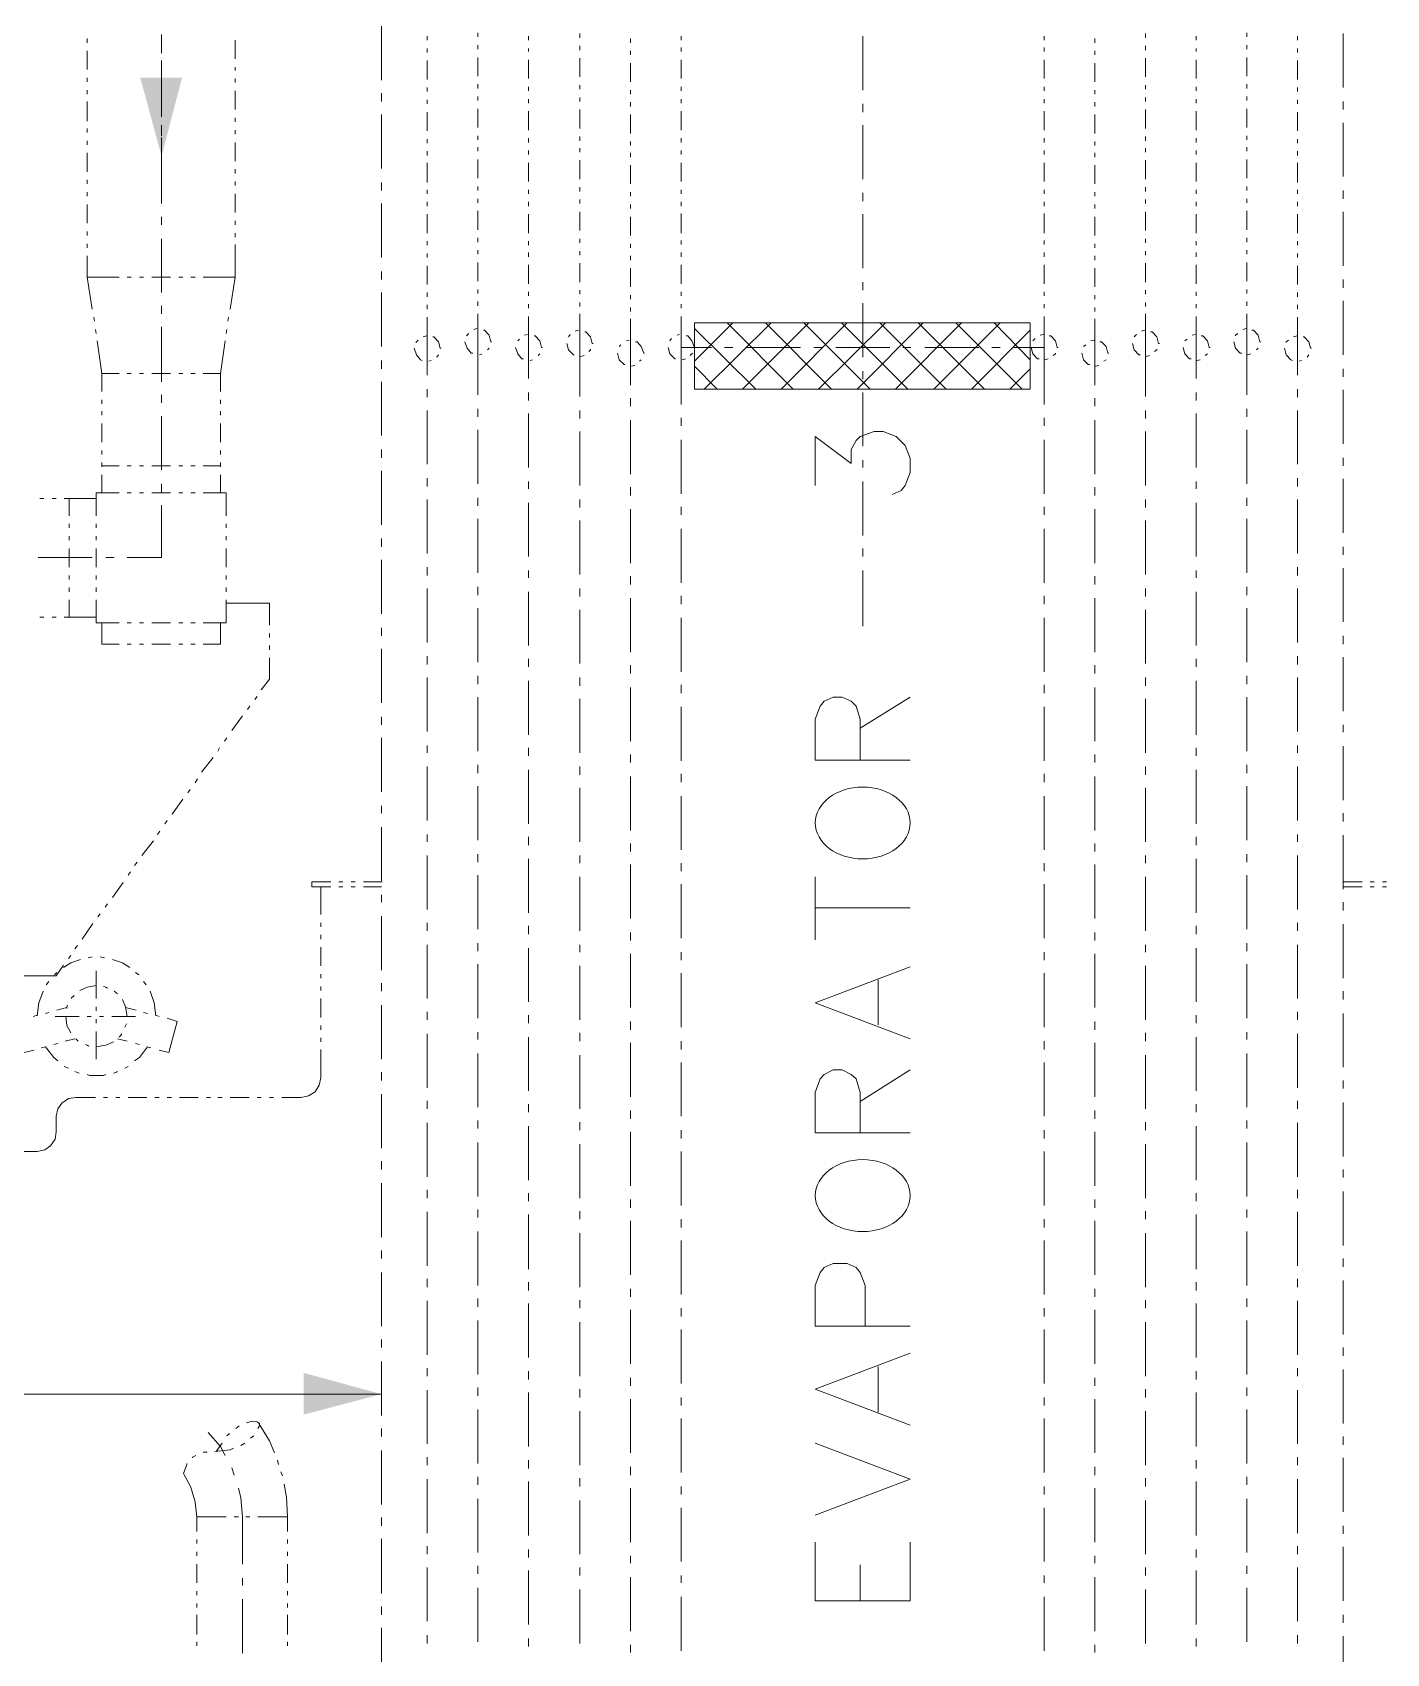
# Model space of a CAD drawing. Header units: millimetres. Extents: x 0 to 588, y 0 to 874.
# Drawn here: x 245.15 to 280.23, y 601.76 to 643.75 of the extents above; entities that cross this region are included whole.
import ezdxf

# ---------------------------------------------------------------- set-up
doc = ezdxf.new("R2010")
doc.units = ezdxf.units.MM
doc.layers.get('0').update_dxf_attribs({"lineweight": 18})

msp = doc.modelspace()

# ---------------------------------------------------------------- hatches: boundary and pattern name
for points in [[(248.497, 640.546), (249.026, 642.578), (247.946, 642.578)], [(254.19, 608.478), (252.18, 609.029), (252.18, 607.949)]]:
    msp.add_hatch(color=0).paths.add_polyline_path(points, flags=0)

# ---------------------------------------------------------------- linework, layer by layer
at = {"color": 0, "lineweight": 0}
for points in [[(254.19, 642.514), (254.19, 643.911)], [(246.571, 643.594), (246.571, 643.487)], [(248.497, 643.699), (248.497, 643.213)], [(248.497, 643.594), (248.497, 643.382)], [(250.402, 643.551), (250.402, 643.064)], [(255.376, 643.551), (255.376, 643.657)], [(256.688, 643.636), (256.688, 643.742)], [(256.688, 643.318), (256.688, 643.424)], [(258, 643.551), (258, 643.657)], [(259.334, 643.615), (259.334, 643.721)], [(259.334, 643.297), (259.334, 643.403)], [(260.646, 643.487), (260.646, 643.594)], [(261.959, 643.551), (261.959, 643.657)], [(266.658, 643.657), (266.658, 642.26)], [(271.357, 643.551), (271.357, 643.657)], [(272.669, 643.487), (272.669, 643.594)], [(273.981, 643.615), (273.981, 643.721)], [(273.981, 643.297), (273.981, 643.403)], [(275.294, 643.551), (275.294, 643.657)], [(276.606, 643.636), (276.606, 643.742)], [(276.606, 643.318), (276.606, 643.424)], [(277.918, 643.551), (277.918, 643.657)], [(279.104, 642.324), (279.104, 643.721)], [(246.571, 643.276), (246.571, 642.789)], [(248.497, 643.022), (248.497, 641.625)], [(248.497, 643.001), (248.497, 642.895)], [(255.376, 643.234), (255.376, 643.34)], [(255.376, 642.535), (255.376, 643.022)], [(256.688, 642.62), (256.688, 643.107)], [(258, 643.255), (258, 643.34)], [(258, 642.557), (258, 643.043)], [(259.334, 642.599), (259.334, 643.086)], [(260.646, 643.17), (260.646, 643.276)], [(260.646, 642.472), (260.646, 642.958)], [(261.959, 643.255), (261.959, 643.361)], [(261.959, 642.557), (261.959, 643.043)], [(271.357, 643.255), (271.357, 643.361)], [(271.357, 642.557), (271.357, 643.043)], [(272.669, 643.17), (272.669, 643.276)], [(272.669, 642.472), (272.669, 642.958)], [(273.981, 642.599), (273.981, 643.086)], [(275.294, 643.255), (275.294, 643.34)], [(275.294, 642.557), (275.294, 643.043)], [(276.606, 642.62), (276.606, 643.107)], [(277.918, 643.234), (277.918, 643.34)], [(277.918, 642.535), (277.918, 643.022)], [(246.571, 642.578), (246.571, 642.472)], [(248.497, 642.683), (248.497, 642.578)], [(250.402, 642.853), (250.402, 642.768)], [(250.402, 642.557), (250.402, 642.451)], [(246.571, 642.26), (246.571, 642.154)], [(248.497, 642.366), (248.497, 641.879)], [(250.402, 642.239), (250.402, 641.752)], [(254.19, 641.964), (254.19, 642.176)], [(255.376, 642.218), (255.376, 642.324)], [(256.688, 642.303), (256.688, 642.408)], [(258, 642.239), (258, 642.344)], [(259.334, 642.281), (259.334, 642.387)], [(260.646, 642.154), (260.646, 642.26)], [(261.959, 642.239), (261.959, 642.344)], [(271.357, 642.239), (271.357, 642.344)], [(272.669, 642.154), (272.669, 642.26)], [(273.981, 642.281), (273.981, 642.387)], [(275.294, 642.239), (275.294, 642.344)], [(276.606, 642.303), (276.606, 642.408)], [(277.918, 642.218), (277.918, 642.324)], [(246.571, 641.964), (246.571, 641.455)], [(255.376, 641.9), (255.376, 642.006)], [(255.376, 641.202), (255.376, 641.689)], [(256.688, 641.985), (256.688, 642.091)], [(256.688, 641.286), (256.688, 641.773)], [(258, 641.922), (258, 642.027)], [(258, 641.223), (258, 641.71)], [(259.334, 641.964), (259.334, 642.07)], [(259.334, 641.265), (259.334, 641.752)], [(260.646, 641.837), (260.646, 641.943)], [(261.959, 641.922), (261.959, 642.027)], [(261.959, 641.223), (261.959, 641.71)], [(266.658, 641.9), (266.658, 641.689)], [(271.357, 641.922), (271.357, 642.027)], [(271.357, 641.223), (271.357, 641.71)], [(272.669, 641.837), (272.669, 641.943)], [(273.981, 641.964), (273.981, 642.07)], [(273.981, 641.265), (273.981, 641.752)], [(275.294, 641.922), (275.294, 642.027)], [(275.294, 641.223), (275.294, 641.71)], [(276.606, 641.985), (276.606, 642.091)], [(276.606, 641.286), (276.606, 641.773)], [(277.918, 641.9), (277.918, 642.006)], [(277.918, 641.202), (277.918, 641.689)], [(279.104, 641.752), (279.104, 641.964)], [(246.571, 641.265), (246.571, 641.159)], [(248.497, 641.668), (248.497, 641.562)], [(248.497, 641.35), (248.497, 641.244)], [(248.497, 641.286), (248.497, 641.075)], [(250.402, 641.54), (250.402, 641.435)], [(254.19, 640.228), (254.19, 641.625)], [(260.646, 641.138), (260.646, 641.625)], [(266.658, 641.35), (266.658, 639.953)], [(272.669, 641.138), (272.669, 641.625)], [(279.104, 640.016), (279.104, 641.413)], [(246.571, 640.948), (246.571, 640.842)], [(248.497, 641.033), (248.497, 640.546)], [(250.402, 641.223), (250.402, 641.117)], [(250.402, 640.905), (250.402, 640.419)], [(255.376, 640.884), (255.376, 640.99)], [(256.688, 640.969), (256.688, 641.075)], [(258, 640.905), (258, 641.011)], [(259.334, 640.948), (259.334, 641.054)], [(260.646, 640.821), (260.646, 640.926)], [(261.959, 640.905), (261.959, 641.011)], [(271.357, 640.905), (271.357, 641.011)], [(272.669, 640.821), (272.669, 640.926)], [(273.981, 640.948), (273.981, 641.054)], [(275.294, 640.905), (275.294, 641.011)], [(276.606, 640.969), (276.606, 641.075)], [(277.918, 640.884), (277.918, 640.99)], [(246.571, 640.63), (246.571, 640.144)], [(248.497, 640.715), (248.497, 639.318)], [(255.376, 640.567), (255.376, 640.673)], [(256.688, 640.673), (256.688, 640.779)], [(256.688, 639.974), (256.688, 640.461)], [(258, 640.588), (258, 640.694)], [(259.334, 640.652), (259.334, 640.757)], [(259.334, 639.953), (259.334, 640.44)], [(260.646, 640.524), (260.646, 640.63)], [(261.959, 640.588), (261.959, 640.694)], [(271.357, 640.588), (271.357, 640.694)], [(272.669, 640.524), (272.669, 640.63)], [(273.981, 640.652), (273.981, 640.757)], [(273.981, 639.953), (273.981, 640.44)], [(275.294, 640.588), (275.294, 640.694)], [(276.606, 640.673), (276.606, 640.779)], [(276.606, 639.974), (276.606, 640.461)], [(277.918, 640.567), (277.918, 640.673)], [(250.402, 640.207), (250.402, 640.101)], [(255.376, 639.868), (255.376, 640.376)], [(258, 639.889), (258, 640.376)], [(260.646, 639.826), (260.646, 640.312)], [(261.959, 639.889), (261.959, 640.376)], [(271.357, 639.889), (271.357, 640.376)], [(272.669, 639.826), (272.669, 640.312)], [(275.294, 639.889), (275.294, 640.376)], [(277.918, 639.868), (277.918, 640.376)], [(246.571, 639.932), (246.571, 639.826)], [(246.571, 639.614), (246.571, 639.509)], [(250.402, 639.889), (250.402, 639.783)], [(254.19, 639.657), (254.19, 639.868)], [(255.376, 639.572), (255.376, 639.678)], [(256.688, 639.657), (256.688, 639.763)], [(258, 639.572), (258, 639.678)], [(259.334, 639.635), (259.334, 639.741)], [(260.646, 639.509), (260.646, 639.614)], [(261.959, 639.572), (261.959, 639.678)], [(266.658, 639.593), (266.658, 639.381)], [(271.357, 639.572), (271.357, 639.678)], [(272.669, 639.509), (272.669, 639.614)], [(273.981, 639.635), (273.981, 639.741)], [(275.294, 639.572), (275.294, 639.678)], [(276.606, 639.657), (276.606, 639.763)], [(277.918, 639.572), (277.918, 639.678)], [(279.104, 639.445), (279.104, 639.657)], [(246.571, 639.297), (246.571, 638.81)], [(250.402, 639.572), (250.402, 639.085)], [(254.19, 637.921), (254.19, 639.318)], [(255.376, 639.254), (255.376, 639.36)], [(256.688, 639.339), (256.688, 639.445)], [(258, 639.254), (258, 639.36)], [(259.334, 639.318), (259.334, 639.424)], [(260.646, 639.191), (260.646, 639.297)], [(261.959, 639.254), (261.959, 639.36)], [(271.357, 639.254), (271.357, 639.36)], [(272.669, 639.191), (272.669, 639.297)], [(273.981, 639.318), (273.981, 639.424)], [(275.294, 639.254), (275.294, 639.36)], [(276.606, 639.339), (276.606, 639.445)], [(277.918, 639.254), (277.918, 639.36)], [(248.497, 638.979), (248.497, 638.768)], [(250.402, 638.874), (250.402, 638.768)], [(255.376, 638.556), (255.376, 639.043)], [(256.688, 638.64), (256.688, 639.128)], [(258, 638.556), (258, 639.043)], [(259.334, 638.62), (259.334, 639.106)], [(260.646, 638.492), (260.646, 638.979)], [(261.959, 638.556), (261.959, 639.064)], [(266.658, 639.043), (266.658, 637.646)], [(271.357, 638.556), (271.357, 639.064)], [(272.669, 638.492), (272.669, 638.979)], [(273.981, 638.62), (273.981, 639.106)], [(275.294, 638.556), (275.294, 639.043)], [(276.606, 638.64), (276.606, 639.128)], [(277.918, 638.556), (277.918, 639.043)], [(279.104, 637.709), (279.104, 639.106)], [(246.571, 638.598), (246.571, 638.492)], [(248.497, 638.408), (248.497, 637.011)], [(250.402, 638.556), (250.402, 638.45)], [(255.376, 638.239), (255.376, 638.344)], [(256.688, 638.323), (256.688, 638.429)], [(258, 638.239), (258, 638.344)], [(259.334, 638.302), (259.334, 638.408)], [(261.959, 638.26), (261.959, 638.365)], [(271.357, 638.26), (271.357, 638.365)], [(273.981, 638.302), (273.981, 638.408)], [(275.294, 638.239), (275.294, 638.344)], [(276.606, 638.323), (276.606, 638.429)], [(277.918, 638.239), (277.918, 638.344)], [(246.571, 638.28), (246.571, 638.175)], [(246.571, 637.963), (246.571, 637.413)], [(250.402, 638.26), (250.402, 637.413)], [(255.376, 637.921), (255.376, 638.027)], [(256.688, 638.006), (256.688, 638.111)], [(258, 637.942), (258, 638.048)], [(259.334, 637.985), (259.334, 638.09)], [(260.646, 638.175), (260.646, 638.28)], [(260.646, 637.857), (260.646, 637.963)], [(261.959, 637.942), (261.959, 638.048)], [(271.357, 637.942), (271.357, 638.048)], [(272.669, 638.175), (272.669, 638.28)], [(272.669, 637.857), (272.669, 637.963)], [(273.981, 637.985), (273.981, 638.09)], [(275.294, 637.942), (275.294, 638.048)], [(276.606, 638.006), (276.606, 638.111)], [(277.918, 637.921), (277.918, 638.027)], [(254.19, 637.35), (254.19, 637.561)], [(255.376, 637.222), (255.376, 637.709)], [(256.688, 637.307), (256.688, 637.794)], [(258, 637.244), (258, 637.731)], [(259.334, 637.286), (259.334, 637.773)], [(260.646, 637.159), (260.646, 637.646)], [(261.959, 637.244), (261.959, 637.731)], [(271.357, 637.244), (271.357, 637.731)], [(272.669, 637.159), (272.669, 637.646)], [(273.981, 637.286), (273.981, 637.773)], [(275.294, 637.244), (275.294, 637.731)], [(276.606, 637.307), (276.606, 637.794)], [(277.918, 637.222), (277.918, 637.709)], [(246.697, 636.587), (246.571, 637.413)], [(247.396, 637.413), (246.571, 637.413)], [(247.714, 637.413), (247.608, 637.413)], [(248.031, 637.413), (247.925, 637.413)], [(248.73, 637.413), (248.243, 637.413)], [(249.047, 637.413), (248.941, 637.413)], [(249.364, 637.413), (249.259, 637.413)], [(250.402, 637.413), (249.576, 637.413)], [(250.275, 636.587), (250.402, 637.413)], [(256.688, 636.99), (256.688, 637.096)], [(259.334, 636.968), (259.334, 637.074)], [(266.658, 637.286), (266.658, 637.074)], [(273.981, 636.968), (273.981, 637.074)], [(276.606, 636.99), (276.606, 637.096)], [(279.104, 637.137), (279.104, 637.35)], [(248.497, 636.672), (248.497, 636.461)], [(254.19, 635.614), (254.19, 637.011)], [(255.376, 636.905), (255.376, 637.011)], [(255.376, 636.587), (255.376, 636.693)], [(256.688, 636.672), (256.688, 636.778)], [(258, 636.926), (258, 637.032)], [(258, 636.608), (258, 636.715)], [(259.334, 636.651), (259.334, 636.757)], [(260.646, 636.841), (260.646, 636.947)], [(261.959, 636.926), (261.959, 637.032)], [(261.959, 636.608), (261.959, 636.715)], [(266.658, 636.736), (266.658, 635.339)], [(271.357, 636.926), (271.357, 637.032)], [(271.357, 636.608), (271.357, 636.715)], [(272.669, 636.841), (272.669, 636.947)], [(273.981, 636.651), (273.981, 636.757)], [(275.294, 636.926), (275.294, 637.032)], [(275.294, 636.608), (275.294, 636.715)], [(276.606, 636.672), (276.606, 636.778)], [(277.918, 636.905), (277.918, 637.011)], [(277.918, 636.587), (277.918, 636.693)], [(279.104, 635.402), (279.104, 636.799)], [(246.761, 636.27), (246.74, 636.376)], [(250.211, 636.27), (250.232, 636.376)], [(255.376, 635.572), (255.376, 636.376)], [(256.688, 635.741), (256.688, 636.461)], [(258, 635.593), (258, 636.397)], [(259.334, 635.698), (259.334, 636.461)], [(260.646, 636.524), (260.646, 636.63)], [(260.646, 635.444), (260.646, 636.333)], [(261.959, 635.593), (261.959, 636.397)], [(262.297, 635.233), (263.292, 636.228)], [(262.551, 634.513), (264.287, 636.228)], [(263.144, 636.228), (264.858, 634.513)], [(263.546, 634.513), (265.261, 636.228)], [(264.139, 636.228), (265.853, 634.513)], [(264.541, 634.513), (266.255, 636.228)], [(265.134, 636.228), (266.848, 634.513)], [(265.515, 634.513), (267.25, 636.228)], [(266.107, 636.228), (267.822, 634.513)], [(266.51, 634.513), (268.224, 636.228)], [(267.102, 636.228), (268.817, 634.513)], [(267.504, 634.513), (269.219, 636.228)], [(268.097, 636.228), (269.812, 634.513)], [(268.499, 634.513), (270.214, 636.228)], [(269.071, 636.228), (270.785, 634.513)], [(270.065, 636.228), (270.997, 635.275)], [(271.357, 635.593), (271.357, 636.397)], [(272.669, 636.524), (272.669, 636.63)], [(272.669, 635.444), (272.669, 636.333)], [(273.981, 635.698), (273.981, 636.461)], [(275.294, 635.593), (275.294, 636.397)], [(276.606, 635.741), (276.606, 636.461)], [(277.918, 635.572), (277.918, 636.376)], [(246.803, 635.952), (246.782, 636.058)], [(248.497, 636.122), (248.497, 634.704)], [(250.169, 635.952), (250.19, 636.058)], [(255.355, 635.889), (255.27, 635.868)], [(255.714, 635.572), (255.672, 635.741), (255.545, 635.868), (255.524, 635.868)], [(256.455, 635.952), (256.413, 635.91), (256.392, 635.889)], [(256.667, 636.079), (256.582, 636.058)], [(257.027, 635.741), (256.985, 635.91), (256.858, 636.037), (256.836, 636.037)], [(257.768, 635.804), (257.725, 635.762)], [(257.979, 635.931), (257.895, 635.91)], [(258.339, 635.593), (258.297, 635.762), (258.17, 635.889), (258.149, 635.889)], [(259.08, 635.931), (259.038, 635.868)], [(259.292, 636.037), (259.207, 636.016)], [(259.651, 635.698), (259.609, 635.868), (259.482, 635.994), (259.461, 635.994)], [(261.705, 635.826), (261.662, 635.762)], [(261.916, 635.931), (261.853, 635.91)], [(262.297, 635.593), (262.234, 635.762), (262.128, 635.889), (262.086, 635.889)], [(262.297, 636.079), (263.885, 634.513)], [(269.473, 634.513), (270.997, 636.037)], [(271.124, 635.826), (271.06, 635.762)], [(271.336, 635.931), (271.251, 635.91)], [(271.695, 635.593), (271.653, 635.762), (271.526, 635.889), (271.484, 635.889)], [(273.748, 635.931), (273.685, 635.868)], [(273.96, 636.037), (273.875, 636.016)], [(274.32, 635.698), (274.278, 635.868), (274.151, 635.994), (274.108, 635.994)], [(275.061, 635.804), (274.997, 635.762)], [(275.272, 635.931), (275.188, 635.91)], [(275.632, 635.593), (275.59, 635.762), (275.463, 635.889), (275.421, 635.889)], [(276.373, 635.952), (276.31, 635.91), (276.31, 635.889)], [(276.585, 636.079), (276.5, 636.058)], [(276.945, 635.741), (276.902, 635.91), (276.775, 636.037), (276.733, 636.037)], [(277.897, 635.889), (277.812, 635.868)], [(278.257, 635.572), (278.215, 635.741), (278.088, 635.868), (278.067, 635.868)], [(246.952, 634.915), (246.825, 635.762)], [(250.021, 634.915), (250.148, 635.762)], [(255.037, 635.572), (255.101, 635.402), (255.207, 635.275), (255.249, 635.254)], [(255.143, 635.783), (255.101, 635.741), (255.079, 635.72)], [(255.376, 635.572), (255.376, 634.873)], [(255.63, 635.339), (255.672, 635.402)], [(255.714, 635.572), (255.736, 635.572)], [(256.349, 635.741), (256.413, 635.572), (256.519, 635.444), (256.561, 635.444)], [(256.688, 635.741), (256.688, 634.365)], [(256.731, 635.402), (256.794, 635.423)], [(256.942, 635.529), (256.985, 635.572)], [(257.027, 635.741), (257.048, 635.741)], [(257.662, 635.593), (257.725, 635.423), (257.831, 635.296), (257.873, 635.296)], [(258, 635.593), (258, 634.788)], [(258.255, 635.381), (258.297, 635.423)], [(258.339, 635.593), (258.36, 635.593)], [(258.995, 635.698), (259.038, 635.529), (259.165, 635.402), (259.186, 635.402)], [(259.334, 635.698), (259.334, 634.323)], [(259.567, 635.487), (259.609, 635.529), (259.609, 635.55)], [(259.651, 635.698), (259.673, 635.698)], [(260.308, 635.444), (260.35, 635.275), (260.477, 635.148), (260.498, 635.148)], [(260.392, 635.656), (260.35, 635.614)], [(260.604, 635.783), (260.541, 635.762)], [(260.646, 635.444), (260.646, 634.619)], [(260.985, 635.444), (260.921, 635.614), (260.816, 635.741), (260.773, 635.741)], [(260.985, 635.444), (261.006, 635.444)], [(261.62, 635.593), (261.662, 635.423), (261.789, 635.296), (261.81, 635.296)], [(261.959, 635.593), (262.742, 635.593)], [(261.959, 635.593), (261.959, 634.111)], [(262.192, 635.381), (262.234, 635.423), (262.255, 635.444)], [(262.297, 635.593), (262.318, 635.593)], [(263.08, 635.593), (263.292, 635.593)], [(263.652, 635.593), (265.049, 635.593)], [(265.388, 635.593), (265.599, 635.593)], [(265.959, 635.593), (267.356, 635.593)], [(267.695, 635.593), (267.906, 635.593)], [(268.266, 635.593), (269.663, 635.593)], [(270.002, 635.593), (270.214, 635.593)], [(270.574, 635.593), (271.357, 635.593), (271.357, 634.111)], [(271.018, 635.593), (271.06, 635.423), (271.187, 635.296), (271.23, 635.296)], [(271.589, 635.381), (271.653, 635.423), (271.653, 635.444)], [(271.695, 635.593), (271.716, 635.593)], [(272.33, 635.444), (272.373, 635.275), (272.5, 635.148), (272.542, 635.148)], [(272.436, 635.656), (272.373, 635.614)], [(272.648, 635.783), (272.563, 635.762)], [(272.669, 635.444), (272.669, 634.619)], [(273.008, 635.444), (272.965, 635.614), (272.838, 635.741), (272.796, 635.741)], [(273.008, 635.444), (273.029, 635.444)], [(273.643, 635.698), (273.685, 635.529), (273.812, 635.402), (273.854, 635.402)], [(273.981, 635.698), (273.981, 634.323)], [(274.214, 635.487), (274.278, 635.529), (274.278, 635.55)], [(274.32, 635.698), (274.341, 635.698)], [(274.955, 635.593), (274.997, 635.423), (275.124, 635.296), (275.167, 635.296)], [(275.294, 635.593), (275.294, 634.788)], [(275.526, 635.381), (275.59, 635.423)], [(275.632, 635.593), (275.654, 635.593)], [(276.267, 635.741), (276.31, 635.572), (276.437, 635.444), (276.479, 635.444)], [(276.606, 635.741), (276.606, 634.365)], [(276.627, 635.402), (276.712, 635.423)], [(276.86, 635.529), (276.902, 635.572)], [(276.945, 635.741), (276.966, 635.741)], [(277.58, 635.572), (277.622, 635.402), (277.749, 635.275), (277.791, 635.254)], [(277.685, 635.783), (277.622, 635.741), (277.622, 635.72)], [(277.918, 635.572), (277.918, 634.873)], [(278.172, 635.339), (278.215, 635.402)], [(278.257, 635.572), (278.278, 635.572)], [(254.19, 635.042), (254.19, 635.254)], [(255.418, 635.233), (255.482, 635.254)], [(258.043, 635.254), (258.106, 635.275)], [(259.355, 635.36), (259.44, 635.381)], [(260.668, 635.105), (260.752, 635.127)], [(260.879, 635.233), (260.921, 635.275)], [(261.98, 635.275), (262.065, 635.296)], [(262.297, 635.105), (262.89, 634.513)], [(266.658, 634.979), (266.658, 634.767)], [(270.468, 634.513), (270.997, 635.042)], [(271.378, 635.275), (271.462, 635.296)], [(272.69, 635.105), (272.775, 635.127)], [(272.902, 635.233), (272.965, 635.275)], [(274.002, 635.36), (274.087, 635.381)], [(275.315, 635.254), (275.399, 635.275)], [(277.961, 635.233), (278.024, 635.254)], [(279.104, 634.831), (279.104, 635.042)], [(246.952, 634.915), (246.952, 634.45)], [(247.396, 634.915), (246.952, 634.915)], [(247.714, 634.915), (247.608, 634.915)], [(248.031, 634.915), (247.925, 634.915)], [(248.73, 634.915), (248.243, 634.915)], [(249.047, 634.915), (248.941, 634.915)], [(249.364, 634.915), (249.259, 634.915)], [(250.021, 634.915), (249.576, 634.915)], [(250.021, 634.915), (250.021, 634.45)], [(254.19, 633.307), (254.19, 634.704)], [(246.952, 634.238), (246.952, 634.132)], [(248.497, 634.365), (248.497, 634.153)], [(250.021, 634.238), (250.021, 634.132)], [(255.376, 634.513), (255.376, 634.302)], [(258, 634.428), (258, 634.217)], [(260.646, 634.28), (260.646, 634.069)], [(266.658, 634.428), (266.658, 633.032)], [(272.669, 634.28), (272.669, 634.069)], [(275.294, 634.428), (275.294, 634.217)], [(277.918, 634.513), (277.918, 634.302)], [(279.104, 633.095), (279.104, 634.492)], [(246.952, 633.942), (246.952, 633.836)], [(248.497, 633.815), (248.497, 632.418)], [(250.021, 633.942), (250.021, 633.836)], [(255.376, 633.962), (255.376, 632.566)], [(256.688, 634.005), (256.688, 633.793)], [(258, 633.878), (258, 632.481)], [(259.334, 633.962), (259.334, 633.751)], [(260.646, 633.709), (260.646, 632.312)], [(261.959, 633.772), (261.959, 633.561)], [(271.357, 633.772), (271.357, 633.561)], [(272.669, 633.709), (272.669, 632.312)], [(273.981, 633.962), (273.981, 633.751)], [(275.294, 633.878), (275.294, 632.481)], [(276.606, 634.005), (276.606, 633.793)], [(277.918, 633.962), (277.918, 632.566)], [(246.952, 633.624), (246.952, 633.137)], [(250.021, 633.624), (250.021, 633.137)], [(256.688, 633.455), (256.688, 632.058)], [(259.334, 633.413), (259.334, 632.015)], [(265.43, 632.015), (265.43, 633.285), (266.361, 632.587), (266.361, 632.947), (266.488, 633.18), (266.594, 633.285), (266.954, 633.413), (267.187, 633.413), (267.526, 633.285), (267.758, 633.053), (267.885, 632.714), (267.885, 632.354), (267.758, 632.015), (267.652, 631.889), (267.42, 631.783)], [(273.981, 633.413), (273.981, 632.015)], [(276.606, 633.455), (276.606, 632.058)], [(246.952, 632.926), (246.952, 632.819)], [(250.021, 632.926), (250.021, 632.819)], [(254.19, 632.735), (254.19, 632.947)], [(261.959, 633.201), (261.959, 631.804)], [(271.357, 633.201), (271.357, 631.804)], [(246.952, 632.608), (246.952, 632.502)], [(247.396, 632.524), (246.952, 632.524)], [(247.714, 632.524), (247.608, 632.524)], [(248.031, 632.524), (247.925, 632.524)], [(248.73, 632.524), (248.243, 632.524)], [(249.047, 632.524), (248.941, 632.524)], [(249.364, 632.524), (249.259, 632.524)], [(250.021, 632.524), (249.576, 632.524)], [(250.021, 632.608), (250.021, 632.502)], [(266.658, 632.672), (266.658, 632.481)], [(279.104, 632.524), (279.104, 632.735)], [(246.952, 632.29), (246.952, 631.825)], [(248.497, 632.058), (248.497, 631.846)], [(250.021, 632.29), (250.021, 631.825)], [(254.19, 631), (254.19, 632.396)], [(255.376, 632.206), (255.376, 631.994)], [(258, 632.121), (258, 631.93)], [(266.658, 632.121), (266.658, 630.724)], [(275.294, 632.121), (275.294, 631.93)], [(277.918, 632.206), (277.918, 631.994)], [(279.104, 630.787), (279.104, 632.185)], [(245.449, 631.677), (245.343, 631.677)], [(245.766, 631.677), (245.66, 631.677)], [(246.803, 631.677), (245.978, 631.677)], [(246.105, 631.677), (246.105, 631.232)], [(246.803, 631.825), (246.803, 631.232)], [(247.396, 631.825), (246.803, 631.825)], [(247.714, 631.825), (247.608, 631.825)], [(248.031, 631.825), (247.925, 631.825)], [(248.73, 631.825), (248.243, 631.825)], [(249.047, 631.825), (248.941, 631.825)], [(249.364, 631.825), (249.259, 631.825)], [(250.169, 631.825), (249.576, 631.825)], [(250.169, 631.825), (250.169, 631.232)], [(255.376, 631.656), (255.376, 630.258)], [(256.688, 631.698), (256.688, 631.486)], [(259.334, 631.656), (259.334, 631.444)], [(260.646, 631.973), (260.646, 631.761)], [(272.669, 631.973), (272.669, 631.761)], [(273.981, 631.656), (273.981, 631.444)], [(276.606, 631.698), (276.606, 631.486)], [(277.918, 631.656), (277.918, 630.258)], [(248.497, 631.508), (248.497, 630.153)], [(258, 631.571), (258, 630.174)], [(260.646, 631.401), (260.646, 630.005)], [(261.959, 631.465), (261.959, 631.254)], [(271.357, 631.465), (271.357, 631.254)], [(272.669, 631.401), (272.669, 630.005)], [(275.294, 631.571), (275.294, 630.174)], [(246.105, 631.021), (246.105, 630.915)], [(246.803, 631.021), (246.803, 630.915)], [(250.169, 631.021), (250.169, 630.915)], [(256.688, 631.148), (256.688, 629.751)], [(259.334, 631.105), (259.334, 629.708)], [(261.959, 630.894), (261.959, 629.497)], [(271.357, 630.894), (271.357, 629.497)], [(273.981, 631.105), (273.981, 629.708)], [(276.606, 631.148), (276.606, 629.751)], [(246.105, 630.703), (246.105, 630.597)], [(246.105, 630.386), (246.105, 629.899)], [(246.803, 630.703), (246.803, 630.597)], [(246.803, 630.386), (246.803, 629.899)], [(250.169, 630.703), (250.169, 630.597)], [(250.169, 630.386), (250.169, 629.899)], [(254.19, 630.428), (254.19, 630.64)], [(266.658, 630.386), (266.658, 630.174)], [(279.104, 630.216), (279.104, 630.428)], [(246.697, 630.153), (245.3, 630.153)], [(247.269, 630.153), (247.057, 630.153)], [(248.497, 630.153), (247.608, 630.153)], [(254.19, 628.692), (254.19, 630.089)], [(246.105, 629.687), (246.105, 629.581)], [(246.803, 629.687), (246.803, 629.581)], [(250.169, 629.687), (250.169, 629.581)], [(255.376, 629.899), (255.376, 629.687)], [(258, 629.814), (258, 629.624)], [(260.646, 629.666), (260.646, 629.454)], [(266.658, 629.814), (266.658, 628.375)], [(272.669, 629.666), (272.669, 629.454)], [(275.294, 629.814), (275.294, 629.624)], [(277.918, 629.899), (277.918, 629.687)], [(279.104, 628.481), (279.104, 629.878)], [(246.105, 629.37), (246.105, 629.264)], [(246.803, 629.37), (246.803, 629.264)], [(250.169, 629.37), (250.169, 629.264)], [(255.376, 629.348), (255.376, 627.952)], [(256.688, 629.391), (256.688, 629.179)], [(258, 629.264), (258, 627.867)], [(259.334, 629.348), (259.334, 629.137)], [(260.646, 629.095), (260.646, 627.697)], [(261.959, 629.158), (261.959, 628.946)], [(271.357, 629.158), (271.357, 628.946)], [(272.669, 629.095), (272.669, 627.697)], [(273.981, 629.348), (273.981, 629.137)], [(275.294, 629.264), (275.294, 627.867)], [(276.606, 629.391), (276.606, 629.179)], [(277.918, 629.348), (277.918, 627.952)], [(246.105, 629.052), (246.105, 628.608)], [(246.803, 629.052), (246.803, 628.46)], [(250.169, 629.052), (250.169, 628.46)], [(251.291, 628.967), (250.169, 628.967)], [(251.291, 628.396), (251.291, 628.967)], [(256.688, 628.841), (256.688, 627.443)], [(259.334, 628.798), (259.334, 627.401)], [(273.981, 628.798), (273.981, 627.401)], [(276.606, 628.841), (276.606, 627.443)], [(245.449, 628.608), (245.343, 628.608)], [(245.766, 628.608), (245.66, 628.608)], [(246.803, 628.608), (245.978, 628.608)], [(247.396, 628.46), (246.803, 628.46)], [(246.952, 628.46), (246.952, 627.909)], [(247.396, 628.46), (246.952, 628.46)], [(247.714, 628.46), (247.608, 628.46)], [(247.714, 628.46), (247.608, 628.46)], [(248.031, 628.46), (247.925, 628.46)], [(248.031, 628.46), (247.925, 628.46)], [(248.73, 628.46), (248.243, 628.46)], [(248.73, 628.46), (248.243, 628.46)], [(249.047, 628.46), (248.941, 628.46)], [(249.047, 628.46), (248.941, 628.46)], [(249.364, 628.46), (249.259, 628.46)], [(249.364, 628.46), (249.259, 628.46)], [(250.169, 628.46), (249.576, 628.46)], [(250.021, 628.46), (250.021, 627.909), (249.576, 627.909)], [(250.021, 628.46), (249.576, 628.46)], [(254.19, 628.121), (254.19, 628.332)], [(261.959, 628.586), (261.959, 627.189)], [(271.357, 628.586), (271.357, 627.189)], [(247.396, 627.909), (246.952, 627.909)], [(247.714, 627.909), (247.608, 627.909)], [(248.031, 627.909), (247.925, 627.909)], [(248.73, 627.909), (248.243, 627.909)], [(249.047, 627.909), (248.941, 627.909)], [(249.364, 627.909), (249.259, 627.909)], [(251.291, 628.078), (251.291, 628.184)], [(251.291, 627.761), (251.291, 627.867)], [(279.104, 627.909), (279.104, 628.121)], [(251.291, 626.999), (251.291, 627.549)], [(254.19, 626.385), (254.19, 627.782)], [(255.376, 627.592), (255.376, 627.38)], [(258, 627.528), (258, 627.317)], [(275.294, 627.528), (275.294, 627.317)], [(277.918, 627.592), (277.918, 627.38)], [(279.104, 626.173), (279.104, 627.571)], [(251.291, 626.999), (251.079, 626.724)], [(255.376, 627.041), (255.376, 625.644)], [(256.688, 627.083), (256.688, 626.872)], [(259.334, 627.041), (259.334, 626.83)], [(260.646, 627.359), (260.646, 627.147)], [(272.669, 627.359), (272.669, 627.147)], [(273.981, 627.041), (273.981, 626.83)], [(276.606, 627.083), (276.606, 626.872)], [(277.918, 627.041), (277.918, 625.644)], [(258, 626.957), (258, 625.56)], [(260.646, 626.787), (260.646, 625.39)], [(261.959, 626.851), (261.959, 626.639)], [(271.357, 626.851), (271.357, 626.639)], [(272.669, 626.787), (272.669, 625.39)], [(275.294, 626.957), (275.294, 625.56)], [(250.783, 626.301), (250.719, 626.216)], [(250.973, 626.554), (250.91, 626.469)], [(256.688, 626.533), (256.688, 625.136)], [(259.334, 626.491), (259.334, 625.094)], [(261.959, 626.279), (261.959, 624.882)], [(267.885, 624.904), (265.43, 624.904), (265.43, 625.962), (265.557, 626.301), (265.663, 626.428), (265.896, 626.533), (266.128, 626.533), (266.361, 626.428), (266.488, 626.301), (266.594, 625.962), (266.594, 624.904)], [(266.594, 625.729), (267.885, 626.533)], [(271.357, 626.279), (271.357, 624.882)], [(273.981, 626.491), (273.981, 625.094)], [(276.606, 626.533), (276.606, 625.136)], [(250.592, 626.047), (250.317, 625.665)], [(254.19, 625.814), (254.19, 626.025)], [(279.104, 625.623), (279.104, 625.814)], [(250.19, 625.475), (250.126, 625.39)], [(254.19, 624.078), (254.19, 625.475)], [(249.83, 624.967), (249.534, 624.586)], [(250, 625.221), (249.957, 625.136)], [(255.376, 625.284), (255.376, 625.094)], [(258, 625.221), (258, 625.009)], [(260.646, 625.051), (260.646, 624.84)], [(272.669, 625.051), (272.669, 624.84)], [(275.294, 625.221), (275.294, 625.009)], [(277.918, 625.284), (277.918, 625.094)], [(279.104, 623.866), (279.104, 625.263)], [(255.376, 624.734), (255.376, 623.337)], [(256.688, 624.777), (256.688, 624.565)], [(258, 624.649), (258, 623.253)], [(259.334, 624.734), (259.334, 624.522)], [(260.646, 624.48), (260.646, 623.083)], [(261.959, 624.544), (261.959, 624.332)], [(271.357, 624.544), (271.357, 624.332)], [(272.669, 624.48), (272.669, 623.083)], [(273.981, 624.734), (273.981, 624.522)], [(275.294, 624.649), (275.294, 623.253)], [(276.606, 624.777), (276.606, 624.565)], [(277.918, 624.734), (277.918, 623.337)], [(249.238, 624.141), (249.174, 624.057)], [(249.428, 624.417), (249.364, 624.311)], [(256.688, 624.226), (256.688, 622.829)], [(259.334, 624.184), (259.334, 622.787)], [(273.981, 624.184), (273.981, 622.787)], [(276.606, 624.226), (276.606, 622.829)], [(249.047, 623.888), (248.772, 623.506)], [(254.19, 623.528), (254.19, 623.718)], [(261.959, 623.972), (261.959, 622.575)], [(271.357, 623.972), (271.357, 622.575)], [(248.645, 623.337), (248.581, 623.253)], [(279.104, 623.316), (279.104, 623.528)], [(248.285, 622.808), (247.989, 622.427)], [(248.454, 623.062), (248.391, 622.977)], [(254.19, 621.771), (254.19, 623.168)], [(255.376, 622.977), (255.376, 622.787)], [(258, 622.914), (258, 622.702)], [(275.294, 622.914), (275.294, 622.702)], [(277.918, 622.977), (277.918, 622.787)], [(279.104, 621.559), (279.104, 622.956)], [(255.376, 622.427), (255.376, 621.03)], [(256.688, 622.469), (256.688, 622.258)], [(259.334, 622.427), (259.334, 622.236)], [(260.646, 622.745), (260.646, 622.533)], [(272.669, 622.745), (272.669, 622.533)], [(273.981, 622.427), (273.981, 622.236)], [(276.606, 622.469), (276.606, 622.258)], [(277.918, 622.427), (277.918, 621.03)], [(247.692, 622.004), (247.629, 621.919)], [(247.862, 622.258), (247.798, 622.173)], [(258, 622.342), (258, 620.945)], [(260.646, 622.194), (260.646, 620.797)], [(261.959, 622.236), (261.959, 622.025)], [(271.357, 622.236), (271.357, 622.025)], [(272.669, 622.194), (272.669, 620.797)], [(275.294, 622.342), (275.294, 620.945)], [(247.502, 621.729), (247.227, 621.347)], [(252.391, 621.75), (252.878, 621.75)], [(252.391, 621.75), (252.391, 621.623)], [(252.391, 621.623), (252.878, 621.623)], [(252.624, 621.623), (252.624, 620.903)], [(253.09, 621.75), (253.196, 621.75)], [(253.09, 621.623), (253.196, 621.623)], [(253.407, 621.75), (253.513, 621.75)], [(253.407, 621.623), (253.513, 621.623)], [(253.725, 621.75), (254.212, 621.75)], [(253.725, 621.623), (254.19, 621.623)], [(256.688, 621.919), (256.688, 620.522)], [(259.334, 621.876), (259.334, 620.48)], [(261.959, 621.686), (261.959, 620.289)], [(265.43, 620.247), (265.43, 621.876)], [(271.357, 621.686), (271.357, 620.289)], [(273.981, 621.876), (273.981, 620.48)], [(276.606, 621.919), (276.606, 620.522)], [(279.591, 621.75), (279.104, 621.75)], [(279.591, 621.623), (279.104, 621.623)], [(279.908, 621.75), (279.802, 621.75)], [(279.908, 621.623), (279.802, 621.623)], [(280.226, 621.75), (280.12, 621.75)], [(280.226, 621.623), (280.12, 621.623)], [(247.1, 621.178), (247.036, 621.093)], [(254.19, 621.221), (254.19, 621.411)], [(279.104, 621.009), (279.104, 621.221)], [(246.909, 620.924), (246.846, 620.84)], [(252.624, 620.691), (252.624, 620.586)], [(254.19, 619.464), (254.19, 620.861)], [(255.376, 620.691), (255.376, 620.48)], [(265.43, 621.072), (267.885, 621.072)], [(277.918, 620.691), (277.918, 620.48)], [(246.719, 620.67), (246.444, 620.268)], [(252.624, 620.373), (252.624, 620.268)], [(258, 620.607), (258, 620.395)], [(260.646, 620.437), (260.646, 620.226)], [(272.669, 620.437), (272.669, 620.226)], [(275.294, 620.607), (275.294, 620.395)], [(279.104, 619.252), (279.104, 620.649)], [(246.147, 619.844), (246.084, 619.76)], [(246.316, 620.099), (246.253, 620.014)], [(252.624, 620.056), (252.624, 619.569)], [(255.376, 620.119), (255.376, 618.723)], [(256.688, 620.162), (256.688, 619.951)], [(258, 620.035), (258, 618.638)], [(259.334, 620.119), (259.334, 619.929)], [(260.646, 619.887), (260.646, 618.49)], [(261.959, 619.929), (261.959, 619.718)], [(271.357, 619.929), (271.357, 619.718)], [(272.669, 619.887), (272.669, 618.49)], [(273.981, 620.119), (273.981, 619.929)], [(275.294, 620.035), (275.294, 618.638)], [(276.606, 620.162), (276.606, 619.951)], [(277.918, 620.119), (277.918, 618.723)], [(245.957, 619.59), (245.766, 619.315)], [(246.401, 619.739), (246.147, 619.654), (245.957, 619.527)], [(246.697, 619.802), (246.592, 619.781)], [(246.803, 618.723), (246.803, 619.442)], [(247.015, 619.781), (246.909, 619.802)], [(247.671, 619.527), (247.481, 619.654), (247.227, 619.739)], [(256.688, 619.612), (256.688, 618.215)], [(259.334, 619.569), (259.334, 618.172)], [(267.885, 617.686), (265.43, 618.617), (267.885, 619.548)], [(273.981, 619.569), (273.981, 618.172)], [(276.606, 619.612), (276.606, 618.215)], [(245.766, 619.315), (244.581, 619.315)], [(245.576, 619.167), (245.512, 619.083)], [(245.787, 619.4), (245.724, 619.337)], [(246.803, 619.061), (246.571, 619.019), (246.38, 618.934)], [(247.1, 618.998), (247.057, 619.019), (246.994, 619.04)], [(247.904, 619.337), (247.819, 619.4)], [(248.095, 619.083), (248.031, 619.167)], [(252.624, 619.358), (252.624, 619.252)], [(252.624, 619.04), (252.624, 618.934)], [(254.19, 618.913), (254.19, 619.125)], [(261.959, 619.379), (261.959, 617.982)], [(267.06, 618.045), (267.06, 619.21)], [(271.357, 619.379), (271.357, 617.982)], [(245.428, 618.913), (245.322, 618.617), (245.279, 618.278)], [(246.232, 618.808), (246.168, 618.744), (246.168, 618.723)], [(247.354, 618.85), (247.269, 618.913)], [(247.608, 618.257), (247.565, 618.511), (247.481, 618.701)], [(248.349, 618.278), (248.306, 618.617), (248.2, 618.913)], [(252.624, 618.723), (252.624, 618.236)], [(279.104, 618.701), (279.104, 618.913)], [(245.279, 618.299), (245.173, 618.257)], [(245.576, 618.363), (245.491, 618.342)], [(246.359, 618.257), (245.745, 618.257)], [(246.041, 618.49), (245.787, 618.427)], [(246.02, 618.257), (246.041, 618.024), (246.147, 617.834)], [(246.062, 618.553), (246.041, 618.511), (246.041, 618.469)], [(246.676, 618.257), (246.571, 618.257)], [(246.803, 618.405), (246.803, 618.511)], [(246.803, 618.087), (246.803, 618.194)], [(246.994, 618.257), (246.888, 618.257)], [(247.819, 618.257), (247.206, 618.257)], [(247.565, 618.49), (247.84, 618.427)], [(247.608, 618.257), (247.629, 618.257)], [(248.031, 618.363), (248.137, 618.342)], [(248.349, 618.299), (248.433, 618.257)], [(248.645, 618.215), (248.899, 618.13)], [(254.19, 617.157), (254.19, 618.553)], [(255.376, 618.384), (255.376, 618.172)], [(258, 618.299), (258, 618.087)], [(275.294, 618.299), (275.294, 618.087)], [(277.918, 618.384), (277.918, 618.172)], [(279.104, 616.944), (279.104, 618.342)], [(246.803, 617.157), (246.803, 617.876)], [(247.396, 617.728), (247.459, 617.792), (247.459, 617.813)], [(247.544, 617.982), (247.587, 618.067)], [(248.899, 618.13), (248.687, 617.326)], [(252.624, 618.024), (252.624, 617.918)], [(255.376, 617.813), (255.376, 616.415)], [(256.688, 617.855), (256.688, 617.664)], [(259.334, 617.834), (259.334, 617.622)], [(260.646, 618.13), (260.646, 617.918)], [(272.669, 618.13), (272.669, 617.918)], [(273.981, 617.834), (273.981, 617.622)], [(276.606, 617.855), (276.606, 617.664)], [(277.918, 617.813), (277.918, 616.415)], [(245.195, 617.389), (244.941, 617.326)], [(245.491, 617.474), (245.385, 617.453)], [(245.491, 617.474), (245.703, 617.198), (245.809, 617.114)], [(245.809, 617.558), (245.703, 617.538)], [(246.253, 617.686), (245.999, 617.622)], [(246.274, 617.686), (246.338, 617.622)], [(246.528, 617.538), (246.571, 617.516), (246.613, 617.495)], [(246.803, 617.474), (247.057, 617.516), (247.248, 617.601)], [(247.354, 617.686), (247.608, 617.622)], [(247.798, 617.114), (247.925, 617.198), (248.137, 617.474)], [(247.819, 617.558), (247.925, 617.538)], [(248.116, 617.474), (248.221, 617.453)], [(248.433, 617.389), (248.687, 617.326)], [(252.624, 617.707), (252.624, 617.601)], [(252.624, 617.41), (252.624, 616.669)], [(258, 617.728), (258, 616.331)], [(260.646, 617.58), (260.646, 616.183)], [(261.959, 617.622), (261.959, 617.41)], [(271.357, 617.622), (271.357, 617.41)], [(272.669, 617.58), (272.669, 616.183)], [(275.294, 617.728), (275.294, 616.331)], [(245.978, 616.966), (246.084, 616.924)], [(247.544, 616.924), (247.629, 616.966)], [(256.688, 617.305), (256.688, 615.908)], [(259.334, 617.262), (259.334, 615.865)], [(261.959, 617.072), (261.959, 615.675)], [(271.357, 617.072), (271.357, 615.675)], [(273.981, 617.262), (273.981, 615.865)], [(276.606, 617.305), (276.606, 615.908)], [(246.253, 616.839), (246.295, 616.818), (246.359, 616.797)], [(246.571, 616.754), (246.634, 616.733), (246.994, 616.733), (247.057, 616.754)], [(247.248, 616.797), (247.333, 616.818), (247.354, 616.839)], [(252.116, 616.162), (252.307, 616.204), (252.476, 616.31), (252.582, 616.479), (252.624, 616.669)], [(254.19, 616.606), (254.19, 616.818)], [(267.885, 615.251), (265.43, 615.251), (265.43, 616.289), (265.557, 616.649), (265.663, 616.754), (265.896, 616.881), (266.128, 616.881), (266.361, 616.754), (266.488, 616.649), (266.594, 616.289), (266.594, 615.251)], [(266.594, 616.055), (267.885, 616.881)], [(279.104, 616.394), (279.104, 616.606)], [(246.274, 616.162), (246.084, 616.14), (245.914, 616.014), (245.809, 615.865), (245.766, 615.675)], [(246.274, 616.162), (246.782, 616.162)], [(246.994, 616.162), (247.1, 616.162)], [(247.311, 616.162), (247.417, 616.162)], [(247.629, 616.162), (248.116, 616.162)], [(248.327, 616.162), (248.433, 616.162)], [(248.645, 616.162), (248.751, 616.162)], [(248.962, 616.162), (249.449, 616.162)], [(249.661, 616.162), (249.767, 616.162)], [(249.957, 616.162), (250.063, 616.162)], [(250.275, 616.162), (250.762, 616.162)], [(250.973, 616.162), (251.079, 616.162)], [(251.291, 616.162), (251.397, 616.162)], [(251.608, 616.162), (252.116, 616.162)], [(254.19, 614.849), (254.19, 616.246)], [(255.376, 616.077), (255.376, 615.865)], [(277.918, 616.077), (277.918, 615.865)], [(245.279, 614.765), (245.47, 614.807), (245.618, 614.912), (245.745, 615.082), (245.766, 615.273), (245.766, 615.675)], [(258, 615.992), (258, 615.781)], [(260.646, 615.823), (260.646, 615.611)], [(272.669, 615.823), (272.669, 615.611)], [(275.294, 615.992), (275.294, 615.781)], [(279.104, 614.638), (279.104, 616.035)], [(255.376, 615.505), (255.376, 614.109)], [(256.688, 615.569), (256.688, 615.357)], [(258, 615.421), (258, 614.023)], [(259.334, 615.526), (259.334, 615.315)], [(260.646, 615.273), (260.646, 613.876)], [(261.959, 615.315), (261.959, 615.103)], [(271.357, 615.315), (271.357, 615.103)], [(272.669, 615.273), (272.669, 613.876)], [(273.981, 615.526), (273.981, 615.315)], [(275.294, 615.421), (275.294, 614.023)], [(276.606, 615.569), (276.606, 615.357)], [(277.918, 615.505), (277.918, 614.109)], [(256.688, 614.997), (256.688, 613.601)], [(259.334, 614.955), (259.334, 613.558)], [(273.981, 614.955), (273.981, 613.558)], [(276.606, 614.997), (276.606, 613.601)], [(244.496, 614.765), (245.279, 614.765)], [(254.19, 614.299), (254.19, 614.511)], [(261.959, 614.765), (261.959, 613.368)], [(271.357, 614.765), (271.357, 613.368)], [(279.104, 614.087), (279.104, 614.299)], [(254.19, 612.542), (254.19, 613.939)], [(255.376, 613.769), (255.376, 613.558)], [(258, 613.685), (258, 613.473)], [(275.294, 613.685), (275.294, 613.473)], [(277.918, 613.769), (277.918, 613.558)], [(279.104, 612.331), (279.104, 613.727)], [(255.376, 613.198), (255.376, 611.801)], [(256.688, 613.262), (256.688, 613.05)], [(258, 613.135), (258, 611.717)], [(259.334, 613.22), (259.334, 613.008)], [(260.646, 613.516), (260.646, 613.304)], [(272.669, 613.516), (272.669, 613.304)], [(273.981, 613.22), (273.981, 613.008)], [(275.294, 613.135), (275.294, 611.717)], [(276.606, 613.262), (276.606, 613.05)], [(277.918, 613.198), (277.918, 611.801)], [(260.646, 612.965), (260.646, 611.568)], [(261.959, 613.008), (261.959, 612.796)], [(271.357, 613.008), (271.357, 612.796)], [(272.669, 612.965), (272.669, 611.568)], [(256.688, 612.69), (256.688, 611.293)], [(259.334, 612.648), (259.334, 611.251)], [(261.959, 612.457), (261.959, 611.061)], [(271.357, 612.457), (271.357, 611.061)], [(273.981, 612.648), (273.981, 611.251)], [(276.606, 612.69), (276.606, 611.293)], [(254.19, 611.992), (254.19, 612.203)], [(279.104, 611.78), (279.104, 611.992)], [(254.19, 610.235), (254.19, 611.632)], [(255.376, 611.463), (255.376, 611.251)], [(267.885, 610.235), (265.43, 610.235), (265.43, 611.293), (265.557, 611.632), (265.663, 611.759), (265.896, 611.865), (266.255, 611.865), (266.488, 611.759), (266.594, 611.632), (266.721, 611.293), (266.721, 610.235)], [(277.918, 611.463), (277.918, 611.251)], [(258, 611.378), (258, 611.166)], [(260.646, 611.208), (260.646, 610.997)], [(272.669, 611.208), (272.669, 610.997)], [(275.294, 611.378), (275.294, 611.166)], [(279.104, 610.023), (279.104, 611.42)], [(255.376, 610.891), (255.376, 609.494)], [(256.688, 610.955), (256.688, 610.743)], [(258, 610.828), (258, 609.431)], [(259.334, 610.912), (259.334, 610.701)], [(260.646, 610.658), (260.646, 609.261)], [(261.959, 610.701), (261.959, 610.489)], [(271.357, 610.701), (271.357, 610.489)], [(272.669, 610.658), (272.669, 609.261)], [(273.981, 610.912), (273.981, 610.701)], [(275.294, 610.828), (275.294, 609.431)], [(276.606, 610.955), (276.606, 610.743)], [(277.918, 610.891), (277.918, 609.494)], [(256.688, 610.383), (256.688, 608.986)], [(259.334, 610.341), (259.334, 608.944)], [(273.981, 610.341), (273.981, 608.944)], [(276.606, 610.383), (276.606, 608.986)], [(254.19, 609.685), (254.19, 609.896)], [(261.959, 610.15), (261.959, 608.753)], [(271.357, 610.15), (271.357, 608.753)], [(267.885, 607.673), (265.43, 608.605), (267.885, 609.536)], [(279.104, 609.473), (279.104, 609.685)], [(254.19, 607.928), (254.19, 609.325)], [(255.376, 609.155), (255.376, 608.944)], [(258, 609.071), (258, 608.859)], [(267.06, 608.013), (267.06, 609.198)], [(275.294, 609.071), (275.294, 608.859)], [(277.918, 609.155), (277.918, 608.944)], [(279.104, 607.716), (279.104, 609.113)], [(255.376, 608.584), (255.376, 607.187)], [(256.688, 608.647), (256.688, 608.436)], [(258, 608.52), (258, 607.124)], [(259.334, 608.605), (259.334, 608.394)], [(260.646, 608.902), (260.646, 608.69)], [(272.669, 608.902), (272.669, 608.69)], [(273.981, 608.605), (273.981, 608.394)], [(275.294, 608.52), (275.294, 607.124)], [(276.606, 608.647), (276.606, 608.436)], [(277.918, 608.584), (277.918, 607.187)], [(254.19, 608.478), (241.85, 608.478)], [(251.058, 608.478), (251.545, 608.478)], [(251.756, 608.478), (251.862, 608.478)], [(252.074, 608.478), (252.159, 608.478)], [(252.37, 608.478), (252.857, 608.478)], [(253.069, 608.478), (253.174, 608.478)], [(253.386, 608.478), (253.492, 608.478)], [(253.704, 608.478), (254.19, 608.478)], [(260.646, 608.351), (260.646, 606.954)], [(261.959, 608.394), (261.959, 608.182)], [(271.357, 608.394), (271.357, 608.182)], [(272.669, 608.351), (272.669, 606.954)], [(250.994, 607.589), (251.037, 607.653), (251.037, 607.716), (250.973, 607.759), (250.846, 607.78), (250.698, 607.737)], [(251.418, 606.954), (251.291, 607.272), (251.016, 607.716)], [(256.688, 608.076), (256.688, 606.679)], [(259.334, 608.033), (259.334, 606.637)], [(261.959, 607.843), (261.959, 606.446)], [(271.357, 607.843), (271.357, 606.446)], [(273.981, 608.033), (273.981, 606.637)], [(276.606, 608.076), (276.606, 606.679)], [(250.148, 606.89), (250.021, 607.124), (249.703, 607.483)], [(250.254, 607.462), (250.19, 607.399)], [(250.507, 607.653), (250.423, 607.589)], [(250.804, 607.335), (250.888, 607.399)], [(254.19, 607.378), (254.19, 607.589)], [(279.104, 607.166), (279.104, 607.378)], [(249.301, 606.827), (249.301, 606.848), (249.386, 606.89)], [(249.576, 606.975), (249.682, 606.975)], [(249.873, 606.996), (250.275, 607.039), (250.359, 607.081)], [(250.063, 607.208), (249.915, 606.996)], [(250.55, 607.144), (250.656, 607.208)], [(254.19, 605.621), (254.19, 607.018)], [(255.376, 606.848), (255.376, 606.637)], [(265.43, 605.346), (267.885, 606.277), (265.43, 607.208)], [(277.918, 606.848), (277.918, 606.637)], [(279.104, 605.43), (279.104, 606.827)], [(249.068, 606.425), (249.153, 606.658), (249.153, 606.679)], [(249.407, 605.303), (249.364, 605.684), (249.259, 606.065), (249.068, 606.425)], [(250.381, 606.383), (250.317, 606.573)], [(251.524, 606.658), (251.502, 606.764)], [(251.629, 606.361), (251.587, 606.467)], [(258, 606.764), (258, 606.552)], [(260.646, 606.594), (260.646, 606.383)], [(272.669, 606.594), (272.669, 606.383)], [(275.294, 606.764), (275.294, 606.552)], [(250.592, 605.303), (250.55, 605.79), (250.486, 606.044)], [(251.756, 605.303), (251.735, 605.811), (251.672, 606.15)], [(255.376, 606.277), (255.376, 604.88)], [(256.688, 606.34), (256.688, 606.129)], [(258, 606.213), (258, 604.816)], [(259.334, 606.298), (259.334, 606.086)], [(260.646, 606.044), (260.646, 604.647)], [(261.959, 606.086), (261.959, 605.875)], [(271.357, 606.086), (271.357, 605.875)], [(272.669, 606.044), (272.669, 604.647)], [(273.981, 606.298), (273.981, 606.086)], [(275.294, 606.213), (275.294, 604.816)], [(276.606, 606.34), (276.606, 606.129)], [(277.918, 606.277), (277.918, 604.88)], [(256.688, 605.769), (256.688, 604.372)], [(259.334, 605.726), (259.334, 604.329)], [(273.981, 605.726), (273.981, 604.329)], [(276.606, 605.769), (276.606, 604.372)], [(249.407, 605.303), (249.407, 604.922)], [(250.169, 605.303), (249.407, 605.303)], [(250.486, 605.303), (250.381, 605.303)], [(250.592, 605.303), (250.592, 604.076)], [(250.783, 605.303), (250.677, 605.303)], [(251.756, 605.303), (250.994, 605.303)], [(251.756, 605.303), (251.756, 604.922)], [(254.19, 605.07), (254.19, 605.282)], [(261.959, 605.536), (261.959, 604.139)], [(271.357, 605.536), (271.357, 604.139)], [(254.19, 603.313), (254.19, 604.732)], [(279.104, 604.858), (279.104, 605.07)], [(249.407, 604.711), (249.407, 604.605)], [(249.407, 604.393), (249.407, 604.287)], [(251.756, 604.711), (251.756, 604.605)], [(251.756, 604.393), (251.756, 604.287)], [(255.376, 604.541), (255.376, 604.329)], [(258, 604.457), (258, 604.244)], [(267.885, 603.123), (265.43, 603.123), (265.43, 604.647)], [(267.885, 603.123), (267.885, 604.647)], [(275.294, 604.457), (275.294, 604.244)], [(277.918, 604.541), (277.918, 604.329)], [(279.104, 603.123), (279.104, 604.52)], [(249.407, 604.076), (249.407, 603.589)], [(251.756, 604.076), (251.756, 603.589)], [(255.376, 603.991), (255.376, 602.594)], [(256.688, 604.033), (256.688, 603.822)], [(258, 603.906), (258, 602.509)], [(259.334, 603.991), (259.334, 603.779)], [(260.646, 604.287), (260.646, 604.097)], [(266.594, 603.123), (266.594, 604.054)], [(272.669, 604.287), (272.669, 604.097)], [(273.981, 603.991), (273.981, 603.779)], [(275.294, 603.906), (275.294, 602.509)], [(276.606, 604.033), (276.606, 603.822)], [(277.918, 603.991), (277.918, 602.594)], [(250.592, 603.715), (250.592, 603.525)], [(260.646, 603.737), (260.646, 602.34)], [(261.959, 603.779), (261.959, 603.589)], [(271.357, 603.779), (271.357, 603.589)], [(272.669, 603.737), (272.669, 602.34)], [(249.407, 603.377), (249.407, 603.271)], [(249.407, 603.059), (249.407, 602.954)], [(250.592, 603.165), (250.592, 601.768)], [(251.756, 603.377), (251.756, 603.271)], [(251.756, 603.059), (251.756, 602.954)], [(256.688, 603.462), (256.688, 602.065)], [(259.334, 603.419), (259.334, 602.022)], [(261.959, 603.229), (261.959, 601.832)], [(271.357, 603.229), (271.357, 601.832)], [(273.981, 603.419), (273.981, 602.022)], [(276.606, 603.462), (276.606, 602.065)], [(249.407, 602.763), (249.407, 602.255)], [(251.756, 602.763), (251.756, 602.255)], [(254.19, 602.763), (254.19, 602.975)], [(279.104, 602.552), (279.104, 602.763)], [(254.19, 601.028), (254.19, 602.424)], [(255.376, 602.234), (255.376, 602.022)], [(277.918, 602.234), (277.918, 602.022)], [(279.104, 600.816), (279.104, 602.212)], [(249.407, 602.065), (249.407, 601.959)], [(251.756, 602.065), (251.756, 601.959)], [(258, 602.149), (258, 601.938)], [(260.646, 601.98), (260.646, 601.789)], [(272.669, 601.98), (272.669, 601.789)], [(275.294, 602.149), (275.294, 601.938)]]:
    msp.add_lwpolyline(points, dxfattribs=at)
msp.add_lwpolyline([(262.297, 636.228), (270.997, 636.228), (270.997, 634.513), (262.297, 634.513)], close=True, dxfattribs=at)
for centre, ratio in [((266.658, 623.274), 0.758621), ((266.658, 613.621), 0.758477)]:
    msp.add_ellipse(centre, major_axis=(1.228, 0), ratio=ratio, dxfattribs=at)

doc.saveas('drawing.dxf')
